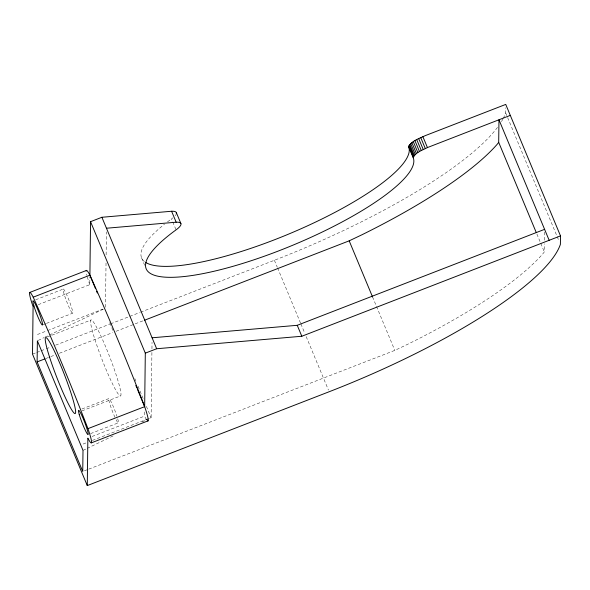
<?xml version="1.0" encoding="UTF-8"?>
<svg xmlns="http://www.w3.org/2000/svg" width="590" height="590" viewBox="0 0 590 590"><rect width="100%" height="100%" fill="white"/><g stroke="black" fill="none" stroke-linecap="round" stroke-linejoin="round"><path stroke-width="0.44" stroke-dasharray="2.95 2.21" d="M38.247 304.669L89.783 284.675L89.879 276.917M105.492 307.183L106.053 261.281M106.126 254.858L106.407 231.907M146.512 419.564A22.073 2.198 68.8 0 1 144.543 416.142L144.594 411.827M151.91 352.473L151.114 417.661L141.143 422.447M151.954 348.801L152.028 342.377M503.292 118.31A249.843 59.701 -22.6 0 0 505.637 112.852L505.696 107.793M88.751 469.139L394.821 350.394L407.771 344.236A249.843 59.701 -22.6 0 0 542.992 253.648L544.327 251.893L544.423 243.773M544.467 240.167L544.563 232.047M38.203 340.423L44.014 337.628M44.847 337.229L103.818 308.902M83.006 450.376L86.324 448.784M87.158 448.385L114.563 435.214M35.688 299.779L63.403 289.026M43.099 324.684L45.622 323.711M46.463 323.379L72.496 313.283A13.039 1.298 68.8 0 0 67.179 295.878A13.039 1.298 68.8 0 0 64.17 294.299A13.039 1.298 68.8 0 0 72.496 313.283M37.45 334.493L46.802 330.865M47.657 330.54L102.926 309.094M47.488 336.897L50.91 335.57M51.765 335.238L91.126 319.972M32.516 354.118L35.946 352.783M36.801 352.451L40.231 351.124M41.093 350.792L45.378 349.125M46.234 348.793L50.526 347.127M55.674 345.135L109.71 324.168M110.566 323.836L139.727 312.523M140.582 312.191L274.387 260.279A249.843 59.701 -22.6 0 0 498.063 126.599M45.688 358.58L49.973 356.921M50.836 356.589L55.121 354.922M59.406 353.263L112.557 332.642M115.987 331.307L143.422 320.665M81.973 408.988L108.848 398.567A13.039 1.298 68.8 0 1 116.923 416.179M81.936 410.913L120.448 395.978A40.74 4.049 68.8 0 0 101.974 338.336A40.74 4.049 68.8 0 0 94.938 339.604A40.74 4.049 68.8 0 0 120.448 395.978M90.602 433.606L118.317 422.853M92.151 436.467L144.543 416.142M83.087 444.049L87.335 442.404M92.438 440.42L151.114 417.661L146.158 405.773M84.466 470.798L87.895 469.47M505.637 112.852L556.864 235.838M557.218 236.686L558.981 240.927M536.893 234.06L540.433 242.549M540.787 243.405L544.327 251.893M372.533 296.895L394.821 350.394M274.387 260.279L277.219 267.064M277.573 267.912L300.531 323.047M300.885 323.895L304.772 333.225M306.188 336.617L328.446 390.049M172.966 217.784A23.393 5.59 -22.6 0 1 171.498 218.912L176.063 229.864M141.563 257.823L144.72 265.411M134.837 378.596L135.899 381.14M138.023 386.236L143.68 399.828M109.681 322.686L111.451 326.926M111.805 327.775L112.86 330.319M502.857 119.121A249.843 59.701 -22.6 0 1 501.426 121.606M144.395 261.532A144.624 34.559 -22.6 0 1 164.485 224.23M167.516 221.869A144.624 34.559 -22.6 0 1 171.498 218.912M175.864 214.767A23.393 5.59 -22.6 0 1 175.156 215.697M89.783 284.675A22.073 2.198 68.8 0 1 87.128 276.186M86.929 275.427A22.073 2.198 68.8 0 1 86.605 274.048M117.727 418.804A13.039 1.298 68.8 0 1 116.134 419.785M114.976 417.373A13.039 1.298 68.8 0 1 108.848 398.567"/><path stroke-width="0.89" d="M37.118 361.906L37.369 340.821L83.006 450.376L82.748 471.462L37.118 361.906L44.833 358.912M171.594 211.25L176.159 222.201A23.393 5.59 -22.6 0 1 176.063 229.864A144.624 34.559 -22.6 0 0 240.543 264.091A144.624 34.559 -22.6 0 0 413.199 157.714L408.634 146.755C411.518 140.634 419.343 138.554 425.043 135.722L505.741 104.415L560.5 235.897L560.397 244.319A249.843 59.701 -22.6 0 1 329.146 391.745L87.276 485.585L87.851 438.134A22.073 2.198 68.8 0 0 87.969 428.65A282.131 28.062 68.8 0 0 33.21 297.183L89.901 275.191L90.55 221.678L101.893 217.275L171.594 211.25A23.393 5.59 -22.6 0 1 176.299 213.919M147.249 420.523A22.073 2.198 68.8 0 0 144.661 406.658L145.31 353.144L90.55 221.678M536.185 232.364L498.69 142.338L498.963 119.785L510.306 115.389M413.199 157.714C415.567 152.191 422.477 150.229 427.433 147.566L498.963 119.785L549.165 240.3M498.69 142.338L497.363 144.093A249.843 59.701 -22.6 0 1 362.142 234.68L349.184 240.838L144.285 320.333M29.618 292.5L86.31 270.5M145.31 353.144L156.652 348.742L301.815 336.256L560.5 235.897M152.087 337.79L297.249 325.304L544.6 229.34M87.969 428.65L144.661 406.658L137.595 389.695M91.443 442.825L148.127 420.832M106.451 228.234L176.159 222.201M422.868 136.607L427.433 147.566M420.729 137.559L425.294 148.51M418.671 138.554L423.237 149.506M416.724 139.579L421.29 150.538M414.925 140.619L419.49 151.578M413.302 141.659L417.86 152.611M411.886 142.662L416.444 153.621M410.699 143.636L415.264 154.587M409.77 144.543L414.335 155.495M409.106 145.376L413.671 156.328M408.73 146.114L413.295 157.073M349.184 240.838L372.533 296.895M297.249 325.304L301.815 336.256M176.314 212.54L180.879 223.499M101.893 217.275L156.652 348.742M86.192 271.171A22.073 2.198 68.8 0 1 89.901 275.191L95.551 288.761M96.613 291.305L97.321 293.001M135.825 385.447L136.887 387.991M87.276 485.585L32.516 354.118L33.092 306.667A22.073 2.198 68.8 0 1 33.21 297.183M89.901 275.191A282.131 28.062 68.8 0 1 144.661 406.658M408.634 146.755A144.624 34.559 -22.6 0 1 299.676 229.355A144.624 34.559 -22.6 0 1 145.848 262.55M49.59 357.201A40.74 4.049 68.8 0 0 75.092 413.568A40.74 4.049 68.8 0 0 56.618 355.932A40.74 4.049 68.8 0 0 49.59 357.201M79.208 414.335A13.039 1.298 68.8 0 0 87.63 434.343A13.039 1.298 68.8 0 0 83.205 418.627A13.039 1.298 68.8 0 0 79.208 414.335M33.94 306.026A13.039 1.298 68.8 0 0 42.259 325.009A13.039 1.298 68.8 0 0 36.941 307.604A13.039 1.298 68.8 0 0 33.94 306.026"/></g></svg>
